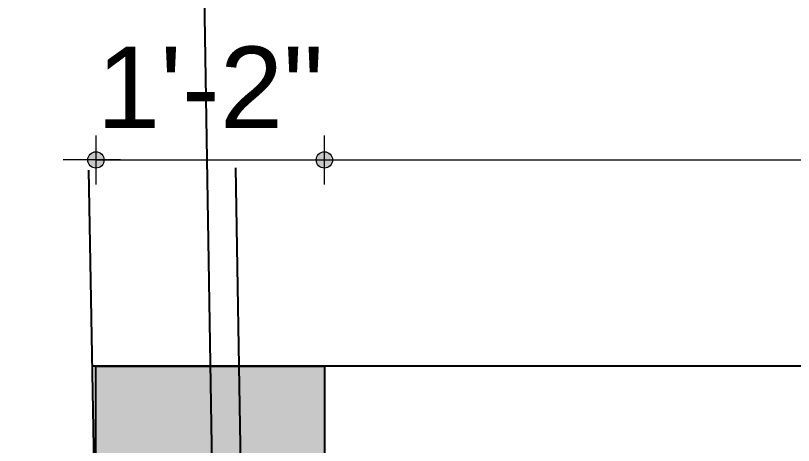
# Model space of a CAD drawing. Header units: inches. Extents: x -4597 to 93300, y -11124 to 5932.
# Drawn here: x -99.85 to -52.18, y -9695.94 to -9669.61 of the extents above; entities that cross this region are included whole.
import ezdxf

# ---------------------------------------------------------------- set-up
doc = ezdxf.new("R2010")
doc.units = ezdxf.units.IN
doc.header["$LTSCALE"] = 0.5
doc.header["$MEASUREMENT"] = 0
doc.header["$PDMODE"] = 66
doc.layers.add('hatch', color=9, linetype='Continuous', lineweight=0)
doc.layers.add('Toilet', color=7, linetype='Continuous', lineweight=25)
doc.styles.get("Standard").update_dxf_attribs({"font": 'arial.ttf'})
doc.dimstyles.new('S8', dxfattribs={"dimtxt": 5, "dimasz": 1, "dimexe": 6, "dimexo": 18, "dimgap": 1.9375, "dimtad": 1, "dimdec": 0, "dimzin": 3, "dimdsep": 46, "dimlunit": 4, "dimtxsty": 'Standard', "dimblk": 'dot 2', "dimcen": 12, "dimse1": 1, "dimse2": 1, "dimclrd": 1, "dimclre": 1, "dimclrt": 256, "dimadec": 0, "dimazin": 0, "dimtfac": 0.75, "dimtdec": 0, "dimtix": 1, "dimtmove": 1, "dimatfit": 3, "dimldrblk": 'DOT', "dimfxl": 1, "dimtolj": 1, "dimtzin": 0, "dimlwd": 9, "dimlwe": 9, "dimarcsym": 0})

# ---------------------------------------------------------------- blocks, each defined once
blk = doc.blocks.new('dot1')
at = {"layer": 'hatch'}
h = blk.add_hatch(color=256, dxfattribs=at)
edge = h.paths.add_edge_path()
edge.add_arc((0, 0), 1, 0, 360)
for p, q in [((0, 3), (0, -3)), ((3, 0), (-3, 0))]:
    blk.add_line(p, q, dxfattribs=at)
blk.add_circle((0, 0), 1, dxfattribs=at)
blk = doc.blocks.new('dot 2')
at = {"layer": 'hatch', "xscale": 0.5, "yscale": 0.5, "zscale": 0.5}
blk.add_blockref('dot1', (0, 0), dxfattribs=at)
blk = doc.blocks.new('*D198')
at = {"layer": 'Defpoints', "color": 0, "transparency": 16777216}
for p in [(-80.923, -9678.45), (-94.923, -9691.083), (-80.923, -9691.083)]:
    blk.add_point(p, dxfattribs=at)
at = {"layer": 'Toilet', "color": 1, "lineweight": 9, "transparency": 16777216}
for p, q in [((-95.923, -9678.45), (-96.923, -9678.45)), ((-94.923, -9678.45), (-80.923, -9678.45)), ((-79.923, -9678.45), (-78.923, -9678.45))]:
    blk.add_line(p, q, dxfattribs=at)
blk.add_blockref('dot 2', (-94.923, -9678.45), dxfattribs=at)
at = {"layer": 'Toilet', "color": 1, "lineweight": 9, "transparency": 16777216, "rotation": 180}
blk.add_blockref('dot 2', (-80.923, -9678.45), dxfattribs=at)
at = {"layer": 'Toilet', "transparency": 16777216, "insert": (-87.923, -9674.003), "char_height": 5, "attachment_point": 5}
blk.add_mtext('\\A1;1\'-2"', dxfattribs=at)
blk = doc.blocks.new('_Dot')
at = {"color": 0, "linetype": 'ByBlock', "lineweight": -2}
blk.add_line((-0.5, 0), (-1, 0), dxfattribs=at)
at = {"color": 0, "linetype": 'ByBlock', "const_width": 0.5}
blk.add_lwpolyline([(-0.25, 0, 1), (0.25, 0, 1)], format="xyb", close=True, dxfattribs=at)
blk = doc.blocks.new('*D199')
at = {"layer": 'Defpoints', "color": 0, "transparency": 16777216}
for p in [(69.442, -9678.45), (-80.923, -9691.083), (69.442, -9691.083)]:
    blk.add_point(p, dxfattribs=at)
at = {"layer": 'Toilet', "color": 1, "lineweight": 9, "transparency": 16777216}
blk.add_line((-79.923, -9678.45), (68.442, -9678.45), dxfattribs=at)
at = {"layer": 'Toilet', "color": 1, "lineweight": 9, "transparency": 16777216, "rotation": 180}
blk.add_blockref('dot 2', (-80.923, -9678.45), dxfattribs=at)
at = {"layer": 'Toilet', "color": 1, "lineweight": 9, "transparency": 16777216}
blk.add_blockref('dot 2', (69.442, -9678.45), dxfattribs=at)
at = {"layer": 'Toilet', "transparency": 16777216, "insert": (-5.741, -9673.96), "char_height": 5, "attachment_point": 5}
blk.add_mtext('\\A1;12\'-6"', dxfattribs=at)
blk = doc.blocks.new('*D203')
at = {"layer": 'Defpoints', "color": 0, "transparency": 16777216}
for p in [(76.442, -9665.367), (-87.923, -9691.083), (76.442, -9691.083)]:
    blk.add_point(p, dxfattribs=at)
at = {"layer": 'Toilet', "color": 1, "lineweight": 9, "transparency": 16777216}
blk.add_line((-86.923, -9665.367), (75.442, -9665.367), dxfattribs=at)
at = {"layer": 'Toilet', "color": 1, "lineweight": 9, "transparency": 16777216, "rotation": 180}
blk.add_blockref('dot 2', (-87.923, -9665.367), dxfattribs=at)
at = {"layer": 'Toilet', "color": 1, "lineweight": 9, "transparency": 16777216}
blk.add_blockref('dot 2', (76.442, -9665.367), dxfattribs=at)
at = {"layer": 'Toilet', "transparency": 16777216, "insert": (-5.741, -9660.875), "char_height": 5, "attachment_point": 5}
blk.add_mtext('\\A1;13\'-8"', dxfattribs=at)
blk = doc.blocks.new('*D156')
at = {"layer": 'Defpoints', "color": 0, "transparency": 16777216}
for p in [(-94.923, -9655.472), (-94.923, -9691.083), (207.225, -9784.083)]:
    blk.add_point(p, dxfattribs=at)
at = {"layer": 'Toilet', "color": 1, "lineweight": 9, "transparency": 16777216}
blk.add_line((206.225, -9655.472), (-93.923, -9655.472), dxfattribs=at)
at = {"layer": 'Toilet', "color": 1, "lineweight": 9, "transparency": 16777216, "rotation": 180}
blk.add_blockref('dot 2', (-94.923, -9655.472), dxfattribs=at)
at = {"layer": 'Toilet', "color": 1, "lineweight": 9, "transparency": 16777216}
blk.add_blockref('dot 2', (207.225, -9655.472), dxfattribs=at)
at = {"layer": 'Toilet', "transparency": 16777216, "insert": (56.151, -9650.981), "char_height": 5, "attachment_point": 5}
blk.add_mtext('\\A1;25\'-2"', dxfattribs=at)
blk = doc.blocks.new('*D205')
at = {"layer": 'Defpoints', "color": 0, "transparency": 16777216}
for p in [(-94.923, -9691.083), (-109.198, -9705.083), (-94.923, -9705.083)]:
    blk.add_point(p, dxfattribs=at)
at = {"layer": 'Toilet', "color": 1, "lineweight": 9, "transparency": 16777216}
for p, q in [((-109.198, -9690.083), (-109.198, -9689.083)), ((-109.198, -9691.083), (-109.198, -9705.083)), ((-109.198, -9706.083), (-109.198, -9707.083))]:
    blk.add_line(p, q, dxfattribs=at)
for p, rotation in [((-109.198, -9691.083), 270), ((-109.198, -9705.083), 90)]:
    blk.add_blockref('dot 2', p, dxfattribs=dict(at, rotation=rotation))
at = {"layer": 'Toilet', "transparency": 16777216, "insert": (-113.646, -9698.083), "char_height": 5, "attachment_point": 5, "rotation": 90}
blk.add_mtext('\\A1;1\'-2"', dxfattribs=at)
blk = doc.blocks.new('*D158')
at = {"layer": 'Defpoints', "color": 0, "transparency": 16777216}
for p in [(-133.353, -9691.083), (12.764, -9691.083), (177.129, -10172.784)]:
    blk.add_point(p, dxfattribs=at)
at = {"layer": 'Toilet', "color": 1, "lineweight": 9, "transparency": 16777216}
blk.add_line((-133.353, -10171.784), (-133.353, -9692.083), dxfattribs=at)
for p, rotation in [((-133.353, -9691.083), 90), ((-133.353, -10172.784), 270)]:
    blk.add_blockref('dot 2', p, dxfattribs=dict(at, rotation=rotation))
at = {"layer": 'Toilet', "transparency": 16777216, "insert": (-137.843, -9931.933), "char_height": 5, "attachment_point": 5, "rotation": 90}
blk.add_mtext('\\A1;40\'-2"', dxfattribs=at)

msp = doc.modelspace()

# ---------------------------------------------------------------- hatches: boundary and pattern name
at = {"layer": 'Toilet'}
msp.add_hatch(color=1, dxfattribs=at).paths.add_polyline_path([(-80.923, -9691.083), (-94.923, -9691.083), (-94.923, -9705.083), (-80.923, -9705.083)])

# ---------------------------------------------------------------- linework, layer by layer
msp.add_line((-88.662, -9646.615), (-78.888, -10234.829))
for p, q in [((-86.374, -9678.927), (-79.731, -10063.671)), ((-95.372, -9679.083), (-88.729, -10063.827)), ((83.442, -9691.083), (-95.165, -9691.083))]:
    msp.add_line(p, q, dxfattribs=at)
msp.add_lwpolyline([(-94.923, -9691.083), (-80.923, -9691.083), (-80.923, -9705.083), (-94.923, -9705.083)], close=True, dxfattribs=at)

# ---------------------------------------------------------------- dimensions: what is measured, and where the dimension line sits
dim = msp.add_linear_dim(base=(-94.923, -9655.472), p1=(207.225, -9784.083), p2=(-94.923, -9691.083), dimstyle='S8', override={"dimfxl": 2, "dimfxlon": 1, "dimarcsym": 1}, dxfattribs=at)
dim.commit()
dim.dimension.update_dxf_attribs({"geometry": '*D156', "text_midpoint": (56.151, -9650.981)})
for p1, p2, distance, picture, middle in [((-87.923, -9691.083), (76.442, -9691.083), 25.716, '*D203', (-5.741, -9660.875)), ((-94.923, -9691.083), (-80.923, -9691.083), 12.632, '*D198', (-87.923, -9674.003))]:
    dim = msp.add_aligned_dim(p1=p1, p2=p2, distance=distance, dimstyle='S8', override={"dimfxl": 2, "dimfxlon": 1, "dimarcsym": 1}, dxfattribs=at)
    dim.commit()
    dim.dimension.update_dxf_attribs({"geometry": picture, "text_midpoint": middle})
for base, p1, p2, angle, picture, middle in [((69.442, -9678.45), (-80.923, -9691.083), (69.442, -9691.083), 180, '*D199', (-5.741, -9673.96)), ((-109.198, -9705.083), (-94.923, -9691.083), (-94.923, -9705.083), 90, '*D205', (-113.646, -9698.083)), ((-133.353, -9691.083), (177.129, -10172.784), (12.764, -9691.083), 90, '*D158', (-137.843, -9931.933))]:
    dim = msp.add_linear_dim(base=base, p1=p1, p2=p2, angle=angle, dimstyle='S8', override={"dimfxl": 2, "dimfxlon": 1, "dimarcsym": 1}, dxfattribs=at)
    dim.commit()
    dim.dimension.update_dxf_attribs({"geometry": picture, "text_midpoint": middle})

doc.saveas('drawing.dxf')
